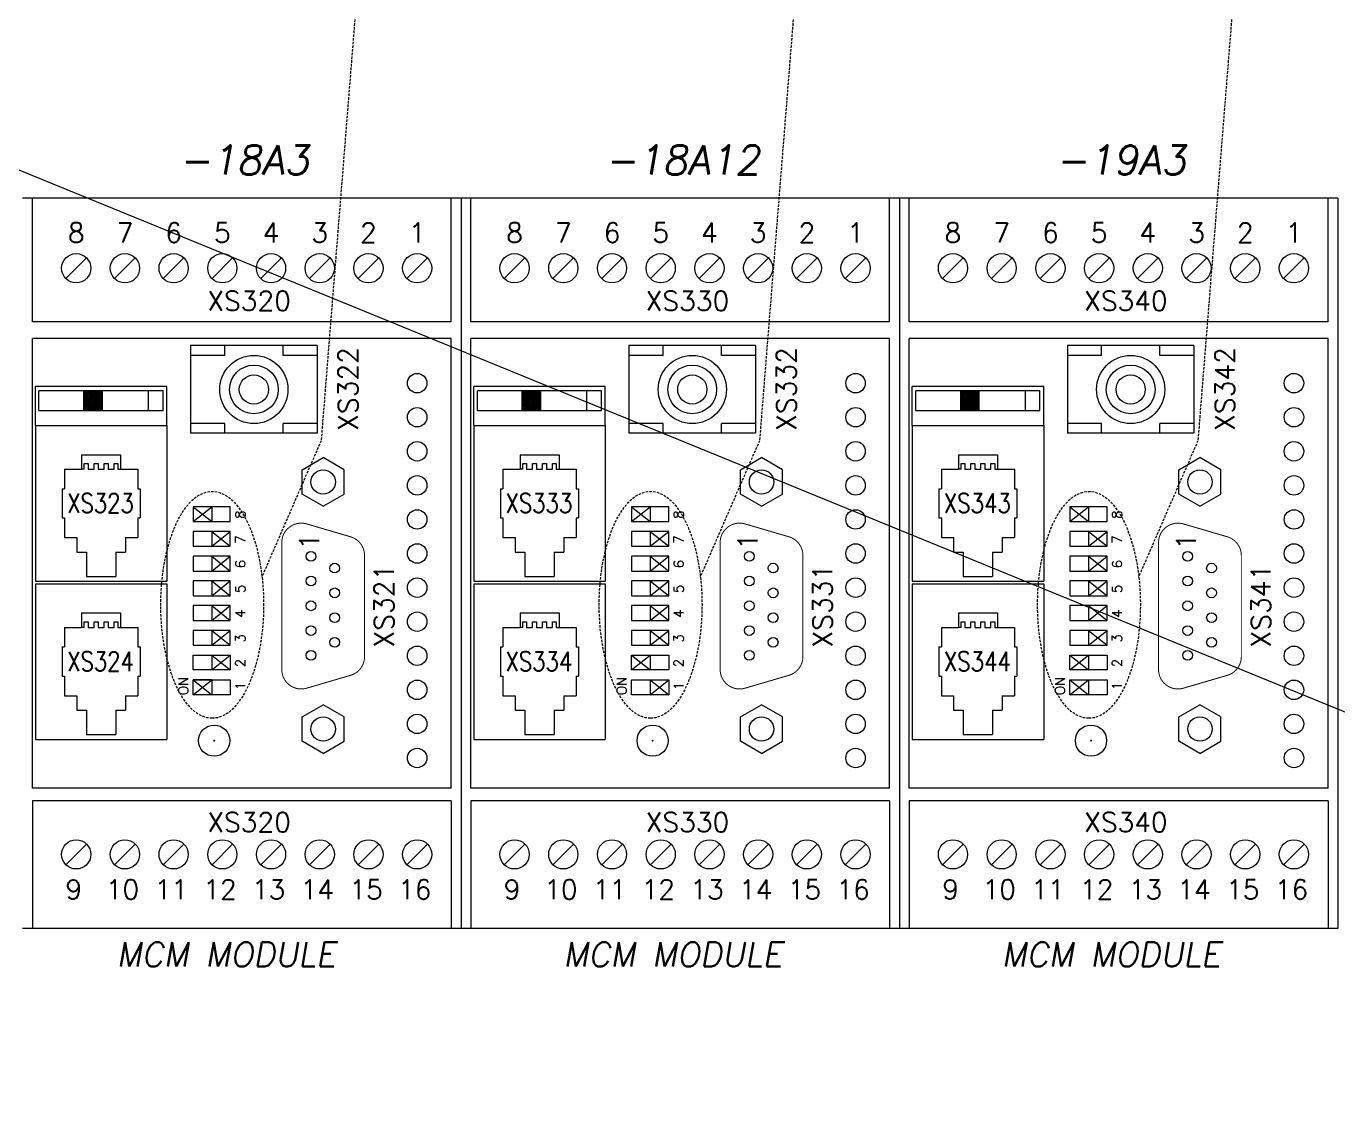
# Model space of a CAD drawing. Extents: x -2993 to 3661, y -4147 to -1441.
# Drawn here: x -120.2 to 14.4, y -2360.5 to -2250.6 of the extents above; entities that cross this region are included whole.
import ezdxf
from ezdxf.enums import TextEntityAlignment as Align

# ---------------------------------------------------------------- set-up
doc = ezdxf.new("R2010")
doc.units = 0
doc.header["$LTSCALE"] = 0.1
doc.header["$MEASUREMENT"] = 0
doc.linetypes.add('DASHED', pattern=[19.05, 12.7, -6.35])
doc.layers.get('0').update_dxf_attribs({"linetype": 'CONTINUOUS'})
doc.styles.get("Standard").update_dxf_attribs({"font": 'simplex.shx'})

msp = doc.modelspace()

# ---------------------------------------------------------------- hatches: boundary and pattern name
at = {"lineweight": 13}
h = msp.add_hatch(dxfattribs=at)
h.set_pattern_fill('ANSI37', color=256, angle=180, style=0)
h.set_pattern_definition([(225, (1158.98402, -20.20908), (0.0883883476, -0.0883883476), []), (315, (1158.98402, -20.20908), (0.0883883476, 0.0883883476), [])])
h.paths.add_polyline_path([(-114.29, -2290.09), (-112.38, -2290.09), (-112.38, -2288.07), (-114.29, -2288.07)])
h = msp.add_hatch(dxfattribs=at)
h.set_pattern_fill('ANSI37', color=256, angle=180, style=0)
h.set_pattern_definition([(225, (1203.98402, -20.20908), (0.0883883476, -0.0883883476), []), (315, (1203.98402, -20.20908), (0.0883883476, 0.0883883476), [])])
h.paths.add_polyline_path([(-69.29, -2290.09), (-67.38, -2290.09), (-67.38, -2288.07), (-69.29, -2288.07)])
h = msp.add_hatch(dxfattribs=at)
h.set_pattern_fill('ANSI37', color=256, angle=180, style=0)
h.set_pattern_definition([(225, (1248.98402, -20.20908), (0.0883883476, -0.0883883476), []), (315, (1248.98402, -20.20908), (0.0883883476, 0.0883883476), [])])
h.paths.add_polyline_path([(-24.29, -2290.09), (-22.38, -2290.09), (-22.38, -2288.07), (-24.29, -2288.07)])

# ---------------------------------------------------------------- linework, layer by layer
for p, q in [((-401.54, -2150.7), (111.67, -2360.49)), ((-75.55, -2268.29), (-120.55, -2268.29)), ((-75.55, -2268.29), (-120.55, -2268.29)), ((-119.55, -2280.99), (-119.55, -2268.29)), ((-76.55, -2280.99), (-76.55, -2268.29)), ((-75.55, -2268.29), (-75.55, -2343.29)), ((-75.55, -2268.29), (-75.55, -2343.29)), ((-75.55, -2268.29), (-75.55, -2343.29)), ((-75.55, -2268.29), (-75.55, -2343.29)), ((-75.55, -2268.29), (-75.55, -2343.29)), ((-75.55, -2268.29), (-75.55, -2343.29)), ((-75.55, -2268.29), (-75.55, -2343.29)), ((-75.55, -2268.29), (-75.55, -2343.29)), ((-75.55, -2268.29), (-75.55, -2343.29)), ((-30.55, -2268.29), (-75.55, -2268.29)), ((-30.55, -2268.29), (-75.55, -2268.29)), ((-74.55, -2280.99), (-74.55, -2268.29)), ((-31.55, -2280.99), (-31.55, -2268.29)), ((-30.55, -2268.29), (-30.55, -2343.29)), ((-30.55, -2268.29), (-30.55, -2343.29)), ((-30.55, -2268.29), (-30.55, -2343.29)), ((-30.55, -2268.29), (-30.55, -2343.29)), ((-30.55, -2268.29), (-30.55, -2343.29)), ((-30.55, -2268.29), (-30.55, -2343.29)), ((-30.55, -2268.29), (-30.55, -2343.29)), ((-30.55, -2268.29), (-30.55, -2343.29)), ((-30.55, -2268.29), (-30.55, -2343.29)), ((14.45, -2268.29), (-30.55, -2268.29)), ((14.45, -2268.29), (-30.55, -2268.29)), ((-29.55, -2280.99), (-29.55, -2268.29)), ((13.45, -2280.99), (13.45, -2268.29)), ((14.45, -2268.29), (14.45, -2343.29)), ((14.45, -2268.29), (14.45, -2343.29)), ((14.45, -2268.29), (14.45, -2343.29)), ((14.45, -2268.29), (14.45, -2343.29)), ((14.45, -2268.29), (14.45, -2343.29)), ((14.45, -2268.29), (14.45, -2343.29)), ((-75.55, -2268.79), (-75.55, -2342.79)), ((-30.55, -2268.79), (-30.55, -2342.79)), ((-113.99, -2274.43), (-116.11, -2276.55)), ((-108.99, -2274.43), (-111.11, -2276.55)), ((-103.99, -2274.43), (-106.11, -2276.55)), ((-98.99, -2274.43), (-101.11, -2276.55)), ((-93.99, -2274.43), (-96.11, -2276.55)), ((-88.99, -2274.43), (-91.11, -2276.55)), ((-83.99, -2274.43), (-86.11, -2276.55)), ((-78.99, -2274.43), (-81.11, -2276.55)), ((-68.99, -2274.43), (-71.11, -2276.55)), ((-63.99, -2274.43), (-66.11, -2276.55)), ((-58.99, -2274.43), (-61.11, -2276.55)), ((-53.99, -2274.43), (-56.11, -2276.55)), ((-48.99, -2274.43), (-51.11, -2276.55)), ((-43.99, -2274.43), (-46.11, -2276.55)), ((-38.99, -2274.43), (-41.11, -2276.55)), ((-33.99, -2274.43), (-36.11, -2276.55)), ((-23.99, -2274.43), (-26.11, -2276.55)), ((-18.99, -2274.43), (-21.11, -2276.55)), ((-13.99, -2274.43), (-16.11, -2276.55)), ((-8.99, -2274.43), (-11.11, -2276.55)), ((-3.99, -2274.43), (-6.11, -2276.55)), ((1.01, -2274.43), (-1.11, -2276.55)), ((6.01, -2274.43), (3.89, -2276.55)), ((11.01, -2274.43), (8.89, -2276.55)), ((-76.55, -2280.99), (-119.55, -2280.99)), ((-31.55, -2280.99), (-74.55, -2280.99)), ((13.45, -2280.99), (-29.55, -2280.99)), ((-119.55, -2328.89), (-119.55, -2282.69)), ((-76.55, -2282.69), (-119.55, -2282.69)), ((-76.55, -2328.89), (-76.55, -2282.69)), ((-74.55, -2328.89), (-74.55, -2282.69)), ((-31.55, -2282.69), (-74.55, -2282.69)), ((-31.55, -2328.89), (-31.55, -2282.69)), ((-29.55, -2328.89), (-29.55, -2282.69)), ((13.45, -2282.69), (-29.55, -2282.69)), ((13.45, -2328.89), (13.45, -2282.69)), ((-90.31, -2283.44), (-103.31, -2283.44)), ((-103.31, -2283.44), (-103.31, -2292.44)), ((-99.81, -2284.44), (-103.31, -2284.44)), ((-99.81, -2284.44), (-99.81, -2283.44)), ((-93.81, -2284.44), (-93.81, -2283.44)), ((-90.31, -2284.44), (-93.81, -2284.44)), ((-90.31, -2283.44), (-90.31, -2292.44)), ((-45.31, -2283.44), (-58.31, -2283.44)), ((-58.31, -2283.44), (-58.31, -2292.44)), ((-54.81, -2284.44), (-58.31, -2284.44)), ((-54.81, -2284.44), (-54.81, -2283.44)), ((-48.81, -2284.44), (-48.81, -2283.44)), ((-45.31, -2284.44), (-48.81, -2284.44)), ((-45.31, -2283.44), (-45.31, -2292.44)), ((-0.31, -2283.44), (-13.31, -2283.44)), ((-13.31, -2283.44), (-13.31, -2292.44)), ((-9.81, -2284.44), (-13.31, -2284.44)), ((-9.81, -2284.44), (-9.81, -2283.44)), ((-3.81, -2284.44), (-3.81, -2283.44)), ((-0.31, -2284.44), (-3.81, -2284.44)), ((-0.31, -2283.44), (-0.31, -2292.44)), ((-105.74, -2287.65), (-119.24, -2287.65)), ((-119.24, -2291.64), (-119.24, -2287.65)), ((-105.74, -2291.64), (-105.74, -2287.65)), ((-60.74, -2287.65), (-74.24, -2287.65)), ((-74.24, -2291.64), (-74.24, -2287.65)), ((-60.74, -2291.64), (-60.74, -2287.65)), ((-15.74, -2287.65), (-29.24, -2287.65)), ((-29.24, -2291.64), (-29.24, -2287.65)), ((-15.74, -2291.64), (-15.74, -2287.65)), ((-119.24, -2291.64), (-119.24, -2307.64)), ((-119.24, -2291.64), (-105.74, -2291.64)), ((-105.74, -2291.64), (-105.74, -2307.64)), ((-99.81, -2291.44), (-103.31, -2291.44)), ((-90.31, -2292.44), (-103.31, -2292.44)), ((-99.81, -2292.44), (-99.81, -2291.44)), ((-93.81, -2292.44), (-93.81, -2291.44)), ((-90.31, -2291.44), (-93.81, -2291.44)), ((-74.24, -2291.64), (-74.24, -2307.64)), ((-74.24, -2291.64), (-60.74, -2291.64)), ((-60.74, -2291.64), (-60.74, -2307.64)), ((-54.81, -2291.44), (-58.31, -2291.44)), ((-45.31, -2292.44), (-58.31, -2292.44)), ((-54.81, -2292.44), (-54.81, -2291.44)), ((-48.81, -2292.44), (-48.81, -2291.44)), ((-45.31, -2291.44), (-48.81, -2291.44)), ((-29.24, -2291.64), (-29.24, -2307.64)), ((-29.24, -2291.64), (-15.74, -2291.64)), ((-15.74, -2291.64), (-15.74, -2307.64)), ((-9.81, -2291.44), (-13.31, -2291.44)), ((-0.31, -2292.44), (-13.31, -2292.44)), ((-9.81, -2292.44), (-9.81, -2291.44)), ((-3.81, -2292.44), (-3.81, -2291.44)), ((-0.31, -2291.44), (-3.81, -2291.44)), ((-114.49, -2294.64), (-110.49, -2294.64)), ((-114.49, -2294.64), (-114.49, -2296.14)), ((-110.49, -2294.64), (-110.49, -2296.14)), ((-91.87, -2296.19), (-89.7, -2294.94)), ((-87.54, -2296.19), (-89.7, -2294.94)), ((-69.49, -2294.64), (-65.49, -2294.64)), ((-69.49, -2294.64), (-69.49, -2296.14)), ((-65.49, -2294.64), (-65.49, -2296.14)), ((-46.87, -2296.19), (-44.7, -2294.94)), ((-42.54, -2296.19), (-44.7, -2294.94)), ((-24.49, -2294.64), (-20.49, -2294.64)), ((-24.49, -2294.64), (-24.49, -2296.14)), ((-20.49, -2294.64), (-20.49, -2296.14)), ((-1.87, -2296.19), (0.3, -2294.94)), ((2.46, -2296.19), (0.3, -2294.94)), ((-116.24, -2296.14), (-116.24, -2298.14)), ((-116.24, -2296.14), (-114.49, -2296.14)), ((-114.22, -2296.14), (-114.49, -2296.14)), ((-110.77, -2296.14), (-110.49, -2296.14)), ((-110.49, -2296.14), (-108.74, -2296.14)), ((-108.74, -2296.14), (-108.74, -2298.14)), ((-91.87, -2298.69), (-91.87, -2296.19)), ((-87.54, -2298.69), (-87.54, -2296.19)), ((-71.24, -2296.14), (-71.24, -2298.14)), ((-71.24, -2296.14), (-69.49, -2296.14)), ((-69.22, -2296.14), (-69.49, -2296.14)), ((-65.77, -2296.14), (-65.49, -2296.14)), ((-65.49, -2296.14), (-63.74, -2296.14)), ((-63.74, -2296.14), (-63.74, -2298.14)), ((-46.87, -2298.69), (-46.87, -2296.19)), ((-42.54, -2298.69), (-42.54, -2296.19)), ((-26.24, -2296.14), (-26.24, -2298.14)), ((-26.24, -2296.14), (-24.49, -2296.14)), ((-24.22, -2296.14), (-24.49, -2296.14)), ((-20.77, -2296.14), (-20.49, -2296.14)), ((-20.49, -2296.14), (-18.74, -2296.14)), ((-18.74, -2296.14), (-18.74, -2298.14)), ((-1.87, -2298.69), (-1.87, -2296.19)), ((2.46, -2298.69), (2.46, -2296.19)), ((-116.49, -2298.14), (-116.24, -2298.14)), ((-116.49, -2298.14), (-116.49, -2301.14)), ((-108.74, -2298.14), (-108.49, -2298.14)), ((-108.49, -2298.14), (-108.49, -2301.14)), ((-89.7, -2299.94), (-91.87, -2298.69)), ((-89.7, -2299.94), (-87.54, -2298.69)), ((-71.49, -2298.14), (-71.24, -2298.14)), ((-71.49, -2298.14), (-71.49, -2301.14)), ((-63.74, -2298.14), (-63.49, -2298.14)), ((-63.49, -2298.14), (-63.49, -2301.14)), ((-44.7, -2299.94), (-46.87, -2298.69)), ((-44.7, -2299.94), (-42.54, -2298.69)), ((-26.49, -2298.14), (-26.24, -2298.14)), ((-26.49, -2298.14), (-26.49, -2301.14)), ((-18.74, -2298.14), (-18.49, -2298.14)), ((-18.49, -2298.14), (-18.49, -2301.14)), ((0.3, -2299.94), (-1.87, -2298.69)), ((0.3, -2299.94), (2.46, -2298.69)), ((-103.04, -2301.51), (-101.13, -2299.98)), ((-103.04, -2299.98), (-101.13, -2301.51)), ((-58.04, -2301.51), (-56.13, -2299.98)), ((-58.04, -2299.98), (-56.13, -2301.51)), ((-13.04, -2301.51), (-11.13, -2299.98)), ((-13.04, -2299.98), (-11.13, -2301.51)), ((-116.49, -2301.14), (-116.24, -2301.14)), ((-116.24, -2301.14), (-116.24, -2303.14)), ((-108.74, -2301.14), (-108.49, -2301.14)), ((-108.74, -2301.14), (-108.74, -2303.14)), ((-71.49, -2301.14), (-71.24, -2301.14)), ((-71.24, -2301.14), (-71.24, -2303.14)), ((-63.74, -2301.14), (-63.49, -2301.14)), ((-63.74, -2301.14), (-63.74, -2303.14)), ((-26.49, -2301.14), (-26.24, -2301.14)), ((-26.24, -2301.14), (-26.24, -2303.14)), ((-18.74, -2301.14), (-18.49, -2301.14)), ((-18.74, -2301.14), (-18.74, -2303.14)), ((-116.24, -2303.14), (-114.99, -2303.14)), ((-114.99, -2303.14), (-114.99, -2304.64)), ((-109.99, -2303.14), (-108.74, -2303.14)), ((-109.99, -2303.14), (-109.99, -2304.64)), ((-101.13, -2304.05), (-99.23, -2302.52)), ((-101.13, -2302.52), (-99.23, -2304.05)), ((-71.24, -2303.14), (-69.99, -2303.14)), ((-69.99, -2303.14), (-69.99, -2304.64)), ((-64.99, -2303.14), (-63.74, -2303.14)), ((-64.99, -2303.14), (-64.99, -2304.64)), ((-56.13, -2304.05), (-54.23, -2302.52)), ((-56.13, -2302.52), (-54.23, -2304.05)), ((-26.24, -2303.14), (-24.99, -2303.14)), ((-24.99, -2303.14), (-24.99, -2304.64)), ((-19.99, -2303.14), (-18.74, -2303.14)), ((-19.99, -2303.14), (-19.99, -2304.64)), ((-11.13, -2304.05), (-9.23, -2302.52)), ((-11.13, -2302.52), (-9.23, -2304.05)), ((-114.99, -2304.64), (-113.99, -2304.64)), ((-113.99, -2304.64), (-113.99, -2307.14)), ((-110.99, -2304.64), (-110.99, -2307.14)), ((-110.99, -2304.64), (-109.99, -2304.64)), ((-69.99, -2304.64), (-68.99, -2304.64)), ((-68.99, -2304.64), (-68.99, -2307.14)), ((-65.99, -2304.64), (-65.99, -2307.14)), ((-65.99, -2304.64), (-64.99, -2304.64)), ((-24.99, -2304.64), (-23.99, -2304.64)), ((-23.99, -2304.64), (-23.99, -2307.14)), ((-20.99, -2304.64), (-20.99, -2307.14)), ((-20.99, -2304.64), (-19.99, -2304.64)), ((-101.13, -2306.59), (-99.23, -2305.06)), ((-101.13, -2305.06), (-99.23, -2306.59)), ((-56.13, -2306.59), (-54.23, -2305.06)), ((-56.13, -2305.06), (-54.23, -2306.59)), ((-11.13, -2306.59), (-9.23, -2305.06)), ((-11.13, -2305.06), (-9.23, -2306.59)), ((-113.99, -2307.14), (-110.99, -2307.14)), ((-68.99, -2307.14), (-65.99, -2307.14)), ((-23.99, -2307.14), (-20.99, -2307.14)), ((-119.24, -2307.64), (-105.74, -2307.64)), ((-119.24, -2307.89), (-105.74, -2307.89)), ((-119.24, -2307.89), (-119.24, -2323.89)), ((-105.74, -2307.89), (-105.74, -2323.89)), ((-101.13, -2309.13), (-99.23, -2307.6)), ((-101.13, -2307.6), (-99.23, -2309.13)), ((-74.24, -2307.64), (-60.74, -2307.64)), ((-74.24, -2307.89), (-60.74, -2307.89)), ((-74.24, -2307.89), (-74.24, -2323.89)), ((-60.74, -2307.89), (-60.74, -2323.89)), ((-56.13, -2309.13), (-54.23, -2307.6)), ((-56.13, -2307.6), (-54.23, -2309.13)), ((-29.24, -2307.64), (-15.74, -2307.64)), ((-29.24, -2307.89), (-15.74, -2307.89)), ((-29.24, -2307.89), (-29.24, -2323.89)), ((-15.74, -2307.89), (-15.74, -2323.89)), ((-11.13, -2309.13), (-9.23, -2307.6)), ((-11.13, -2307.6), (-9.23, -2309.13)), ((-101.13, -2311.67), (-99.23, -2310.14)), ((-101.13, -2310.14), (-99.23, -2311.67)), ((-56.13, -2311.67), (-54.23, -2310.14)), ((-56.13, -2310.14), (-54.23, -2311.67)), ((-11.13, -2311.67), (-9.23, -2310.14)), ((-11.13, -2310.14), (-9.23, -2311.67)), ((-114.49, -2310.89), (-110.49, -2310.89)), ((-114.49, -2310.89), (-114.49, -2312.39)), ((-110.49, -2310.89), (-110.49, -2312.39)), ((-69.49, -2310.89), (-65.49, -2310.89)), ((-69.49, -2310.89), (-69.49, -2312.39)), ((-65.49, -2310.89), (-65.49, -2312.39)), ((-24.49, -2310.89), (-20.49, -2310.89)), ((-24.49, -2310.89), (-24.49, -2312.39)), ((-20.49, -2310.89), (-20.49, -2312.39)), ((-116.24, -2312.39), (-116.24, -2314.39)), ((-116.24, -2312.39), (-114.49, -2312.39)), ((-114.22, -2312.39), (-114.49, -2312.39)), ((-110.77, -2312.39), (-110.49, -2312.39)), ((-110.49, -2312.39), (-108.74, -2312.39)), ((-108.74, -2312.39), (-108.74, -2314.39)), ((-101.13, -2314.21), (-99.23, -2312.68)), ((-101.13, -2312.68), (-99.23, -2314.21)), ((-71.24, -2312.39), (-71.24, -2314.39)), ((-71.24, -2312.39), (-69.49, -2312.39)), ((-69.22, -2312.39), (-69.49, -2312.39)), ((-65.77, -2312.39), (-65.49, -2312.39)), ((-65.49, -2312.39), (-63.74, -2312.39)), ((-63.74, -2312.39), (-63.74, -2314.39)), ((-56.13, -2314.21), (-54.23, -2312.68)), ((-56.13, -2312.68), (-54.23, -2314.21)), ((-26.24, -2312.39), (-26.24, -2314.39)), ((-26.24, -2312.39), (-24.49, -2312.39)), ((-24.22, -2312.39), (-24.49, -2312.39)), ((-20.77, -2312.39), (-20.49, -2312.39)), ((-20.49, -2312.39), (-18.74, -2312.39)), ((-18.74, -2312.39), (-18.74, -2314.39)), ((-11.13, -2314.21), (-9.23, -2312.68)), ((-11.13, -2312.68), (-9.23, -2314.21)), ((-116.49, -2314.39), (-116.24, -2314.39)), ((-116.49, -2314.39), (-116.49, -2317.39)), ((-108.74, -2314.39), (-108.49, -2314.39)), ((-108.49, -2314.39), (-108.49, -2317.39)), ((-101.13, -2316.75), (-99.23, -2315.22)), ((-101.13, -2315.22), (-99.23, -2316.75)), ((-71.49, -2314.39), (-71.24, -2314.39)), ((-71.49, -2314.39), (-71.49, -2317.39)), ((-63.74, -2314.39), (-63.49, -2314.39)), ((-63.49, -2314.39), (-63.49, -2317.39)), ((-58.04, -2316.75), (-56.13, -2315.22)), ((-58.04, -2315.22), (-56.13, -2316.75)), ((-26.49, -2314.39), (-26.24, -2314.39)), ((-26.49, -2314.39), (-26.49, -2317.39)), ((-18.74, -2314.39), (-18.49, -2314.39)), ((-18.49, -2314.39), (-18.49, -2317.39)), ((-13.04, -2316.75), (-11.13, -2315.22)), ((-13.04, -2315.22), (-11.13, -2316.75)), ((-116.49, -2317.39), (-116.24, -2317.39)), ((-116.24, -2317.39), (-116.24, -2319.39)), ((-108.74, -2317.39), (-108.74, -2319.39)), ((-108.74, -2317.39), (-108.49, -2317.39)), ((-101.13, -2317.76), (-103.04, -2317.76)), ((-103.04, -2319.29), (-101.13, -2317.76)), ((-103.04, -2317.76), (-101.13, -2319.29)), ((-71.49, -2317.39), (-71.24, -2317.39)), ((-71.24, -2317.39), (-71.24, -2319.39)), ((-63.74, -2317.39), (-63.74, -2319.39)), ((-63.74, -2317.39), (-63.49, -2317.39)), ((-56.13, -2319.29), (-54.23, -2317.76)), ((-56.13, -2317.76), (-54.23, -2319.29)), ((-26.49, -2317.39), (-26.24, -2317.39)), ((-26.24, -2317.39), (-26.24, -2319.39)), ((-18.74, -2317.39), (-18.74, -2319.39)), ((-18.74, -2317.39), (-18.49, -2317.39)), ((-13.04, -2319.29), (-11.13, -2317.76)), ((-13.04, -2317.76), (-11.13, -2319.29)), ((-116.24, -2319.39), (-114.99, -2319.39)), ((-114.99, -2319.39), (-114.99, -2320.89)), ((-109.99, -2319.39), (-109.99, -2320.89)), ((-109.99, -2319.39), (-108.74, -2319.39)), ((-71.24, -2319.39), (-69.99, -2319.39)), ((-69.99, -2319.39), (-69.99, -2320.89)), ((-64.99, -2319.39), (-64.99, -2320.89)), ((-64.99, -2319.39), (-63.74, -2319.39)), ((-26.24, -2319.39), (-24.99, -2319.39)), ((-24.99, -2319.39), (-24.99, -2320.89)), ((-19.99, -2319.39), (-19.99, -2320.89)), ((-19.99, -2319.39), (-18.74, -2319.39)), ((-114.99, -2320.89), (-113.99, -2320.89)), ((-113.99, -2320.89), (-113.99, -2323.39)), ((-110.99, -2320.89), (-109.99, -2320.89)), ((-110.99, -2320.89), (-110.99, -2323.39)), ((-91.87, -2321.57), (-89.7, -2320.32)), ((-87.54, -2321.57), (-89.7, -2320.32)), ((-69.99, -2320.89), (-68.99, -2320.89)), ((-68.99, -2320.89), (-68.99, -2323.39)), ((-65.99, -2320.89), (-64.99, -2320.89)), ((-65.99, -2320.89), (-65.99, -2323.39)), ((-46.87, -2321.57), (-44.7, -2320.32)), ((-42.54, -2321.57), (-44.7, -2320.32)), ((-24.99, -2320.89), (-23.99, -2320.89)), ((-23.99, -2320.89), (-23.99, -2323.39)), ((-20.99, -2320.89), (-19.99, -2320.89)), ((-20.99, -2320.89), (-20.99, -2323.39)), ((-1.87, -2321.57), (0.3, -2320.32)), ((2.46, -2321.57), (0.3, -2320.32)), ((-91.87, -2324.07), (-91.87, -2321.57)), ((-87.54, -2324.07), (-87.54, -2321.57)), ((-46.87, -2324.07), (-46.87, -2321.57)), ((-42.54, -2324.07), (-42.54, -2321.57)), ((-1.87, -2324.07), (-1.87, -2321.57)), ((2.46, -2324.07), (2.46, -2321.57)), ((-113.99, -2323.39), (-110.99, -2323.39)), ((-68.99, -2323.39), (-65.99, -2323.39)), ((-23.99, -2323.39), (-20.99, -2323.39)), ((-119.24, -2323.89), (-105.74, -2323.89)), ((-89.7, -2325.32), (-91.87, -2324.07)), ((-89.7, -2325.32), (-87.54, -2324.07)), ((-74.24, -2323.89), (-60.74, -2323.89)), ((-44.7, -2325.32), (-46.87, -2324.07)), ((-44.7, -2325.32), (-42.54, -2324.07)), ((-29.24, -2323.89), (-15.74, -2323.89)), ((0.3, -2325.32), (-1.87, -2324.07)), ((0.3, -2325.32), (2.46, -2324.07)), ((-76.55, -2328.89), (-119.55, -2328.89)), ((-31.55, -2328.89), (-74.55, -2328.89)), ((13.45, -2328.89), (-29.55, -2328.89)), ((-76.55, -2330.19), (-119.55, -2330.19)), ((-119.55, -2330.19), (-119.55, -2343.29)), ((-76.55, -2330.19), (-76.55, -2343.29)), ((-31.55, -2330.19), (-74.55, -2330.19)), ((-74.55, -2330.19), (-74.55, -2343.29)), ((-31.55, -2330.19), (-31.55, -2343.29)), ((13.45, -2330.19), (-29.55, -2330.19)), ((-29.55, -2330.19), (-29.55, -2343.29)), ((13.45, -2330.19), (13.45, -2343.29)), ((-113.99, -2334.63), (-116.11, -2336.75)), ((-108.99, -2334.63), (-111.11, -2336.75)), ((-103.99, -2334.63), (-106.11, -2336.75)), ((-98.99, -2334.63), (-101.11, -2336.75)), ((-93.99, -2334.63), (-96.11, -2336.75)), ((-88.99, -2334.63), (-91.11, -2336.75)), ((-83.99, -2334.63), (-86.11, -2336.75)), ((-78.99, -2334.63), (-81.11, -2336.75)), ((-68.99, -2334.63), (-71.11, -2336.75)), ((-63.99, -2334.63), (-66.11, -2336.75)), ((-58.99, -2334.63), (-61.11, -2336.75)), ((-53.99, -2334.63), (-56.11, -2336.75)), ((-48.99, -2334.63), (-51.11, -2336.75)), ((-43.99, -2334.63), (-46.11, -2336.75)), ((-38.99, -2334.63), (-41.11, -2336.75)), ((-33.99, -2334.63), (-36.11, -2336.75)), ((-23.99, -2334.63), (-26.11, -2336.75)), ((-18.99, -2334.63), (-21.11, -2336.75)), ((-13.99, -2334.63), (-16.11, -2336.75)), ((-8.99, -2334.63), (-11.11, -2336.75)), ((-3.99, -2334.63), (-6.11, -2336.75)), ((1.01, -2334.63), (-1.11, -2336.75)), ((6.01, -2334.63), (3.89, -2336.75)), ((11.01, -2334.63), (8.89, -2336.75)), ((-75.55, -2343.29), (-120.55, -2343.29)), ((-75.55, -2343.29), (-76.55, -2343.29)), ((-30.55, -2343.29), (-75.55, -2343.29)), ((-30.55, -2343.29), (-31.55, -2343.29)), ((14.45, -2343.29), (-30.55, -2343.29)), ((14.45, -2343.29), (13.45, -2343.29))]:
    msp.add_line(p, q, dxfattribs=at)
at = {"linetype": 'DASHED', "lineweight": 13, "ltscale": 0.2}
for p, q in [((-84.51, -2225.64), (-89.91, -2293.2)), ((-39.51, -2225.64), (-44.91, -2293.2)), ((5.49, -2225.64), (0.09, -2293.2)), ((-89.91, -2293.2), (-96, -2307.21)), ((-44.91, -2293.2), (-51, -2307.21)), ((0.09, -2293.2), (-6, -2307.21))]:
    msp.add_line(p, q, dxfattribs=at)
at = {"linetype": 'Continuous', "lineweight": 13}
for p, q in [((-106.12, -2288.07), (-118.87, -2288.07)), ((-118.87, -2290.09), (-118.87, -2288.07)), ((-114.29, -2288.07), (-114.29, -2290.09)), ((-112.38, -2288.07), (-112.38, -2290.09)), ((-107.62, -2290.09), (-107.62, -2288.07)), ((-106.12, -2290.09), (-106.12, -2288.07)), ((-61.12, -2288.07), (-73.87, -2288.07)), ((-73.87, -2290.09), (-73.87, -2288.07)), ((-69.29, -2288.07), (-69.29, -2290.09)), ((-67.38, -2288.07), (-67.38, -2290.09)), ((-62.62, -2290.09), (-62.62, -2288.07)), ((-61.12, -2290.09), (-61.12, -2288.07)), ((-16.12, -2288.07), (-28.87, -2288.07)), ((-28.87, -2290.09), (-28.87, -2288.07)), ((-24.29, -2288.07), (-24.29, -2290.09)), ((-22.38, -2288.07), (-22.38, -2290.09)), ((-17.62, -2290.09), (-17.62, -2288.07)), ((-16.12, -2290.09), (-16.12, -2288.07)), ((-118.87, -2290.09), (-106.12, -2290.09)), ((-73.87, -2290.09), (-61.12, -2290.09)), ((-28.87, -2290.09), (-16.12, -2290.09)), ((-114.22, -2295.56), (-113.82, -2295.56)), ((-114.22, -2296.14), (-114.22, -2295.56)), ((-113.82, -2295.56), (-113.82, -2296.14)), ((-113.82, -2296.14), (-113.21, -2296.14)), ((-113.21, -2295.56), (-112.8, -2295.56)), ((-113.21, -2296.14), (-113.21, -2295.56)), ((-112.8, -2295.56), (-112.8, -2296.14)), ((-112.8, -2296.14), (-112.19, -2296.14)), ((-112.19, -2296.14), (-112.19, -2295.56)), ((-112.19, -2295.56), (-111.78, -2295.56)), ((-111.78, -2295.56), (-111.78, -2296.14)), ((-111.78, -2296.14), (-111.17, -2296.14)), ((-111.17, -2295.56), (-110.77, -2295.56)), ((-111.17, -2296.14), (-111.17, -2295.56)), ((-110.77, -2295.56), (-110.77, -2296.14)), ((-69.22, -2295.56), (-68.82, -2295.56)), ((-69.22, -2296.14), (-69.22, -2295.56)), ((-68.82, -2295.56), (-68.82, -2296.14)), ((-68.82, -2296.14), (-68.21, -2296.14)), ((-68.21, -2295.56), (-67.8, -2295.56)), ((-68.21, -2296.14), (-68.21, -2295.56)), ((-67.8, -2295.56), (-67.8, -2296.14)), ((-67.8, -2296.14), (-67.19, -2296.14)), ((-67.19, -2296.14), (-67.19, -2295.56)), ((-67.19, -2295.56), (-66.78, -2295.56)), ((-66.78, -2295.56), (-66.78, -2296.14)), ((-66.78, -2296.14), (-66.17, -2296.14)), ((-66.17, -2295.56), (-65.77, -2295.56)), ((-66.17, -2296.14), (-66.17, -2295.56)), ((-65.77, -2295.56), (-65.77, -2296.14)), ((-24.22, -2295.56), (-23.82, -2295.56)), ((-24.22, -2296.14), (-24.22, -2295.56)), ((-23.82, -2295.56), (-23.82, -2296.14)), ((-23.82, -2296.14), (-23.21, -2296.14)), ((-23.21, -2295.56), (-22.8, -2295.56)), ((-23.21, -2296.14), (-23.21, -2295.56)), ((-22.8, -2295.56), (-22.8, -2296.14)), ((-22.8, -2296.14), (-22.19, -2296.14)), ((-22.19, -2296.14), (-22.19, -2295.56)), ((-22.19, -2295.56), (-21.78, -2295.56)), ((-21.78, -2295.56), (-21.78, -2296.14)), ((-21.78, -2296.14), (-21.17, -2296.14)), ((-21.17, -2295.56), (-20.77, -2295.56)), ((-21.17, -2296.14), (-21.17, -2295.56)), ((-20.77, -2295.56), (-20.77, -2296.14)), ((-99.23, -2299.98), (-103.04, -2299.98)), ((-103.04, -2299.98), (-103.04, -2301.51)), ((-101.13, -2299.98), (-101.13, -2301.51)), ((-99.23, -2301.51), (-99.23, -2299.98)), ((-54.23, -2299.98), (-58.04, -2299.98)), ((-58.04, -2299.98), (-58.04, -2301.51)), ((-56.13, -2299.98), (-56.13, -2301.51)), ((-54.23, -2301.51), (-54.23, -2299.98)), ((-9.23, -2299.98), (-13.04, -2299.98)), ((-13.04, -2299.98), (-13.04, -2301.51)), ((-11.13, -2299.98), (-11.13, -2301.51)), ((-9.23, -2301.51), (-9.23, -2299.98)), ((-103.04, -2301.51), (-99.23, -2301.51)), ((-58.04, -2301.51), (-54.23, -2301.51)), ((-13.04, -2301.51), (-9.23, -2301.51)), ((-99.23, -2302.52), (-103.04, -2302.52)), ((-103.04, -2302.52), (-103.04, -2304.05)), ((-101.13, -2302.52), (-101.13, -2304.05)), ((-99.23, -2304.05), (-99.23, -2302.52)), ((-54.23, -2302.52), (-58.04, -2302.52)), ((-58.04, -2302.52), (-58.04, -2304.05)), ((-56.13, -2302.52), (-56.13, -2304.05)), ((-54.23, -2304.05), (-54.23, -2302.52)), ((-9.23, -2302.52), (-13.04, -2302.52)), ((-13.04, -2302.52), (-13.04, -2304.05)), ((-11.13, -2302.52), (-11.13, -2304.05)), ((-9.23, -2304.05), (-9.23, -2302.52)), ((-103.04, -2304.05), (-99.23, -2304.05)), ((-58.04, -2304.05), (-54.23, -2304.05)), ((-13.04, -2304.05), (-9.23, -2304.05)), ((-99.23, -2305.06), (-103.04, -2305.06)), ((-103.04, -2305.06), (-103.04, -2306.59)), ((-101.13, -2305.06), (-101.13, -2306.59)), ((-99.23, -2306.59), (-99.23, -2305.06)), ((-54.23, -2305.06), (-58.04, -2305.06)), ((-58.04, -2305.06), (-58.04, -2306.59)), ((-56.13, -2305.06), (-56.13, -2306.59)), ((-54.23, -2306.59), (-54.23, -2305.06)), ((-9.23, -2305.06), (-13.04, -2305.06)), ((-13.04, -2305.06), (-13.04, -2306.59)), ((-11.13, -2305.06), (-11.13, -2306.59)), ((-9.23, -2306.59), (-9.23, -2305.06)), ((-103.04, -2306.59), (-99.23, -2306.59)), ((-58.04, -2306.59), (-54.23, -2306.59)), ((-13.04, -2306.59), (-9.23, -2306.59)), ((-99.23, -2307.6), (-103.04, -2307.6)), ((-103.04, -2307.6), (-103.04, -2309.13)), ((-101.13, -2307.6), (-101.13, -2309.13)), ((-99.23, -2309.13), (-99.23, -2307.6)), ((-54.23, -2307.6), (-58.04, -2307.6)), ((-58.04, -2307.6), (-58.04, -2309.13)), ((-56.13, -2307.6), (-56.13, -2309.13)), ((-54.23, -2309.13), (-54.23, -2307.6)), ((-9.23, -2307.6), (-13.04, -2307.6)), ((-13.04, -2307.6), (-13.04, -2309.13)), ((-11.13, -2307.6), (-11.13, -2309.13)), ((-9.23, -2309.13), (-9.23, -2307.6)), ((-103.04, -2309.13), (-99.23, -2309.13)), ((-99.23, -2310.14), (-103.04, -2310.14)), ((-103.04, -2310.14), (-103.04, -2311.67)), ((-101.13, -2310.14), (-101.13, -2311.67)), ((-99.23, -2311.67), (-99.23, -2310.14)), ((-58.04, -2309.13), (-54.23, -2309.13)), ((-54.23, -2310.14), (-58.04, -2310.14)), ((-58.04, -2310.14), (-58.04, -2311.67)), ((-56.13, -2310.14), (-56.13, -2311.67)), ((-54.23, -2311.67), (-54.23, -2310.14)), ((-13.04, -2309.13), (-9.23, -2309.13)), ((-9.23, -2310.14), (-13.04, -2310.14)), ((-13.04, -2310.14), (-13.04, -2311.67)), ((-11.13, -2310.14), (-11.13, -2311.67)), ((-9.23, -2311.67), (-9.23, -2310.14)), ((-114.22, -2312.39), (-114.22, -2311.81)), ((-114.22, -2311.81), (-113.82, -2311.81)), ((-113.82, -2311.81), (-113.82, -2312.39)), ((-113.82, -2312.39), (-113.21, -2312.39)), ((-113.21, -2311.81), (-112.8, -2311.81)), ((-113.21, -2312.39), (-113.21, -2311.81)), ((-112.8, -2311.81), (-112.8, -2312.39)), ((-112.8, -2312.39), (-112.19, -2312.39)), ((-112.19, -2312.39), (-112.19, -2311.81)), ((-112.19, -2311.81), (-111.78, -2311.81)), ((-111.78, -2311.81), (-111.78, -2312.39)), ((-111.78, -2312.39), (-111.17, -2312.39)), ((-111.17, -2312.39), (-111.17, -2311.81)), ((-111.17, -2311.81), (-110.77, -2311.81)), ((-110.77, -2311.81), (-110.77, -2312.39)), ((-103.04, -2311.67), (-99.23, -2311.67)), ((-99.23, -2312.68), (-103.04, -2312.68)), ((-103.04, -2312.68), (-103.04, -2314.21)), ((-101.13, -2312.68), (-101.13, -2314.21)), ((-99.23, -2314.21), (-99.23, -2312.68)), ((-69.22, -2312.39), (-69.22, -2311.81)), ((-69.22, -2311.81), (-68.82, -2311.81)), ((-68.82, -2311.81), (-68.82, -2312.39)), ((-68.82, -2312.39), (-68.21, -2312.39)), ((-68.21, -2311.81), (-67.8, -2311.81)), ((-68.21, -2312.39), (-68.21, -2311.81)), ((-67.8, -2311.81), (-67.8, -2312.39)), ((-67.8, -2312.39), (-67.19, -2312.39)), ((-67.19, -2312.39), (-67.19, -2311.81)), ((-67.19, -2311.81), (-66.78, -2311.81)), ((-66.78, -2311.81), (-66.78, -2312.39)), ((-66.78, -2312.39), (-66.17, -2312.39)), ((-66.17, -2312.39), (-66.17, -2311.81)), ((-66.17, -2311.81), (-65.77, -2311.81)), ((-65.77, -2311.81), (-65.77, -2312.39)), ((-58.04, -2311.67), (-54.23, -2311.67)), ((-54.23, -2312.68), (-58.04, -2312.68)), ((-58.04, -2312.68), (-58.04, -2314.21)), ((-56.13, -2312.68), (-56.13, -2314.21)), ((-54.23, -2314.21), (-54.23, -2312.68)), ((-24.22, -2312.39), (-24.22, -2311.81)), ((-24.22, -2311.81), (-23.82, -2311.81)), ((-23.82, -2311.81), (-23.82, -2312.39)), ((-23.82, -2312.39), (-23.21, -2312.39)), ((-23.21, -2311.81), (-22.8, -2311.81)), ((-23.21, -2312.39), (-23.21, -2311.81)), ((-22.8, -2311.81), (-22.8, -2312.39)), ((-22.8, -2312.39), (-22.19, -2312.39)), ((-22.19, -2312.39), (-22.19, -2311.81)), ((-22.19, -2311.81), (-21.78, -2311.81)), ((-21.78, -2311.81), (-21.78, -2312.39)), ((-21.78, -2312.39), (-21.17, -2312.39)), ((-21.17, -2312.39), (-21.17, -2311.81)), ((-21.17, -2311.81), (-20.77, -2311.81)), ((-20.77, -2311.81), (-20.77, -2312.39)), ((-13.04, -2311.67), (-9.23, -2311.67)), ((-9.23, -2312.68), (-13.04, -2312.68)), ((-13.04, -2312.68), (-13.04, -2314.21)), ((-11.13, -2312.68), (-11.13, -2314.21)), ((-9.23, -2314.21), (-9.23, -2312.68)), ((-103.04, -2314.21), (-99.23, -2314.21)), ((-58.04, -2314.21), (-54.23, -2314.21)), ((-13.04, -2314.21), (-9.23, -2314.21)), ((-103.04, -2315.22), (-99.23, -2315.22)), ((-103.04, -2316.75), (-103.04, -2315.22)), ((-101.13, -2315.22), (-101.13, -2316.75)), ((-99.23, -2315.22), (-99.23, -2316.75)), ((-58.04, -2315.22), (-54.23, -2315.22)), ((-58.04, -2316.75), (-58.04, -2315.22)), ((-56.13, -2315.22), (-56.13, -2316.75)), ((-54.23, -2315.22), (-54.23, -2316.75)), ((-13.04, -2315.22), (-9.23, -2315.22)), ((-13.04, -2316.75), (-13.04, -2315.22)), ((-11.13, -2315.22), (-11.13, -2316.75)), ((-9.23, -2315.22), (-9.23, -2316.75)), ((-99.23, -2316.75), (-103.04, -2316.75)), ((-54.23, -2316.75), (-58.04, -2316.75)), ((-9.23, -2316.75), (-13.04, -2316.75)), ((-103.04, -2317.76), (-99.23, -2317.76)), ((-103.04, -2319.29), (-103.04, -2317.76)), ((-101.13, -2317.76), (-101.13, -2319.29)), ((-99.23, -2317.76), (-99.23, -2319.29)), ((-58.04, -2317.76), (-54.23, -2317.76)), ((-58.04, -2319.29), (-58.04, -2317.76)), ((-56.13, -2317.76), (-56.13, -2319.29)), ((-54.23, -2317.76), (-54.23, -2319.29)), ((-13.04, -2317.76), (-9.23, -2317.76)), ((-13.04, -2319.29), (-13.04, -2317.76)), ((-11.13, -2317.76), (-11.13, -2319.29)), ((-9.23, -2317.76), (-9.23, -2319.29)), ((-99.23, -2319.29), (-103.04, -2319.29)), ((-54.23, -2319.29), (-58.04, -2319.29)), ((-9.23, -2319.29), (-13.04, -2319.29))]:
    msp.add_line(p, q, dxfattribs=at)
at = {"lineweight": 13, "const_width": 0.1}
for points in [[(-93.95, -2303.67), (-93.95, -2316.7, 0.500706), (-91.39, -2318.62), (-86.89, -2317.3, 0.332706), (-85.45, -2315.38), (-85.45, -2304.99, 0.332706), (-86.89, -2303.07), (-91.39, -2301.75, 0.500706)], [(-48.95, -2303.67), (-48.95, -2316.7, 0.500706), (-46.39, -2318.62), (-41.89, -2317.3, 0.332706), (-40.45, -2315.38), (-40.45, -2304.99, 0.332706), (-41.89, -2303.07), (-46.39, -2301.75, 0.500706)], [(-3.95, -2303.67), (-3.95, -2316.7, 0.500706), (-1.39, -2318.62), (3.11, -2317.3, 0.332706), (4.55, -2315.38), (4.55, -2304.99, 0.332706), (3.11, -2303.07), (-1.39, -2301.75, 0.500706)], [(-100.83, -2324.01, 1), (-100.93, -2324.01, 1)], [(-55.83, -2324.01, 1), (-55.93, -2324.01, 1)], [(-10.83, -2324.01, 1), (-10.93, -2324.01, 1)]]:
    msp.add_lwpolyline(points, format="xyb", close=True, dxfattribs=at)
at = {"lineweight": 13}
for centre, radius in [((-115.05, -2275.49), 1.5), ((-110.05, -2275.49), 1.5), ((-105.05, -2275.49), 1.5), ((-100.05, -2275.49), 1.5), ((-95.05, -2275.49), 1.5), ((-90.05, -2275.49), 1.5), ((-85.05, -2275.49), 1.5), ((-80.05, -2275.49), 1.5), ((-70.05, -2275.49), 1.5), ((-65.05, -2275.49), 1.5), ((-60.05, -2275.49), 1.5), ((-55.05, -2275.49), 1.5), ((-50.05, -2275.49), 1.5), ((-45.05, -2275.49), 1.5), ((-40.05, -2275.49), 1.5), ((-35.05, -2275.49), 1.5), ((-25.05, -2275.49), 1.5), ((-20.05, -2275.49), 1.5), ((-15.05, -2275.49), 1.5), ((-10.05, -2275.49), 1.5), ((-5.05, -2275.49), 1.5), ((-0.05, -2275.49), 1.5), ((4.95, -2275.49), 1.5), ((9.95, -2275.49), 1.5), ((-96.81, -2287.94), 2.5), ((-51.81, -2287.94), 2.5), ((-6.81, -2287.94), 2.5), ((-80.05, -2287.29), 1), ((-35.05, -2287.29), 1), ((9.95, -2287.29), 1), ((-80.05, -2290.79), 1), ((-35.05, -2290.79), 1), ((9.95, -2290.79), 1), ((-80.05, -2294.29), 1), ((-35.05, -2294.29), 1), ((9.95, -2294.29), 1), ((-89.7, -2297.44), 1.25), ((-44.7, -2297.44), 1.25), ((0.3, -2297.44), 1.25), ((-80.05, -2297.79), 1), ((-35.05, -2297.79), 1), ((9.95, -2297.79), 1), ((-80.05, -2301.29), 1), ((-35.05, -2301.29), 1), ((9.95, -2301.29), 1), ((-90.95, -2305.08), 0.5), ((-80.05, -2304.79), 1), ((-45.95, -2305.08), 0.5), ((-35.05, -2304.79), 1), ((-0.95, -2305.08), 0.5), ((9.95, -2304.79), 1), ((-88.51, -2306.29), 0.5), ((-43.51, -2306.29), 0.5), ((1.49, -2306.29), 0.5), ((-90.95, -2307.62), 0.5), ((-80.05, -2308.29), 1), ((-45.95, -2307.62), 0.5), ((-35.05, -2308.29), 1), ((-0.95, -2307.62), 0.5), ((9.95, -2308.29), 1), ((-88.51, -2308.83), 0.5), ((-43.51, -2308.83), 0.5), ((1.49, -2308.83), 0.5), ((-90.95, -2310.16), 0.5), ((-45.95, -2310.16), 0.5), ((-0.95, -2310.16), 0.5), ((-88.51, -2311.37), 0.5), ((-80.05, -2311.79), 1), ((-43.51, -2311.37), 0.5), ((-35.05, -2311.79), 1), ((1.49, -2311.37), 0.5), ((9.95, -2311.79), 1), ((-90.95, -2312.7), 0.5), ((-45.95, -2312.7), 0.5), ((-0.95, -2312.7), 0.5), ((-88.51, -2313.91), 0.5), ((-43.51, -2313.91), 0.5), ((1.49, -2313.91), 0.5), ((-90.95, -2315.24), 0.5), ((-90.95, -2315.24), 0.5), ((-80.05, -2315.29), 1), ((-45.95, -2315.24), 0.5), ((-45.95, -2315.24), 0.5), ((-35.05, -2315.29), 1), ((-0.95, -2315.24), 0.5), ((-0.95, -2315.24), 0.5), ((9.95, -2315.29), 1), ((-80.05, -2318.79), 1), ((-35.05, -2318.79), 1), ((9.95, -2318.79), 1), ((-89.7, -2322.82), 1.25), ((-80.05, -2322.29), 1), ((-44.7, -2322.82), 1.25), ((-35.05, -2322.29), 1), ((0.3, -2322.82), 1.25), ((9.95, -2322.29), 1), ((-100.88, -2324.01), 1.6), ((-55.88, -2324.01), 1.6), ((-10.88, -2324.01), 1.6), ((-80.05, -2325.79), 1), ((-35.05, -2325.79), 1), ((9.95, -2325.79), 1), ((-115.05, -2335.69), 1.5), ((-110.05, -2335.69), 1.5), ((-105.05, -2335.69), 1.5), ((-100.05, -2335.69), 1.5), ((-95.05, -2335.69), 1.5), ((-90.05, -2335.69), 1.5), ((-85.05, -2335.69), 1.5), ((-80.05, -2335.69), 1.5), ((-70.05, -2335.69), 1.5), ((-65.05, -2335.69), 1.5), ((-60.05, -2335.69), 1.5), ((-55.05, -2335.69), 1.5), ((-50.05, -2335.69), 1.5), ((-45.05, -2335.69), 1.5), ((-40.05, -2335.69), 1.5), ((-35.05, -2335.69), 1.5), ((-25.05, -2335.69), 1.5), ((-20.05, -2335.69), 1.5), ((-15.05, -2335.69), 1.5), ((-10.05, -2335.69), 1.5), ((-5.05, -2335.69), 1.5), ((-0.05, -2335.69), 1.5), ((4.95, -2335.69), 1.5), ((9.95, -2335.69), 1.5)]:
    msp.add_circle(centre, radius, dxfattribs=at)
at = {"linetype": 'Continuous', "lineweight": 13}
for centre, radius in [((-96.81, -2287.94), 3.5), ((-51.81, -2287.94), 3.5), ((-6.81, -2287.94), 3.5), ((-96.81, -2287.94), 1.5), ((-51.81, -2287.94), 1.5), ((-6.81, -2287.94), 1.5)]:
    msp.add_circle(centre, radius, dxfattribs=at)
at = {"linetype": 'DASHED', "lineweight": 13, "ltscale": 0.2}
for centre in [(-101.09, -2310.06), (-56.09, -2310.06), (-11.09, -2310.06)]:
    msp.add_ellipse(centre, major_axis=(0, -11.65), ratio=0.453216, dxfattribs=at)

# ---------------------------------------------------------------- texts
at = {"lineweight": 13, "oblique": 10}
for s, height, p in [('-18A3', 3, (-97.82, -2265.87)), ('-18A12', 3, (-52.82, -2265.87)), ('-19A3', 3, (-7.82, -2265.87)), ('MCM MODULE ', 2.5, (-98.8, -2347.22)), ('MCM MODULE', 2.5, (-53.8, -2347.22)), ('MCM MODULE', 2.5, (-8.8, -2347.22))]:
    msp.add_text(s, height=height, dxfattribs=at).set_placement(p, align=Align.CENTER)
at = {"lineweight": 13}
for s, p in [('8', (-115.05, -2272.84)), ('7', (-110.05, -2272.84)), ('6', (-105.05, -2272.84)), ('5', (-100.05, -2272.84)), ('4', (-95.05, -2272.84)), ('3', (-90.05, -2272.84)), ('2', (-85.05, -2272.84)), ('1', (-80.05, -2272.84)), ('8', (-70.05, -2272.84)), ('7', (-65.05, -2272.84)), ('6', (-60.05, -2272.84)), ('5', (-55.05, -2272.84)), ('4', (-50.05, -2272.84)), ('3', (-45.05, -2272.84)), ('2', (-40.05, -2272.84)), ('1', (-35.05, -2272.84)), ('8', (-25.05, -2272.84)), ('7', (-20.05, -2272.84)), ('6', (-15.05, -2272.84)), ('5', (-10.05, -2272.84)), ('4', (-5.05, -2272.84)), ('3', (-0.05, -2272.84)), ('2', (4.95, -2272.84)), ('1', (9.95, -2272.84)), ('XS320', (-97.3, -2279.84)), ('XS330', (-52.3, -2279.84)), ('XS340', (-7.3, -2279.84)), ('XS320', (-97.3, -2333.39)), ('XS330', (-52.3, -2333.39)), ('XS340', (-7.3, -2333.39))]:
    msp.add_text(s, height=2, dxfattribs=at).set_placement(p, align=Align.CENTER)
for s, p in [('XS322', (-87.15, -2287.88)), ('XS332', (-42.15, -2287.88)), ('XS342', (2.85, -2287.88)), ('XS321', (-83.45, -2310.14)), ('XS331', (-38.45, -2310.14)), ('XS341', (6.55, -2310.14))]:
    msp.add_text(s, height=2, rotation=90, dxfattribs=at).set_placement(p, align=Align.MIDDLE_CENTER)
at = {"lineweight": 13, "width": 0.8}
for s, p in [('XS323', (-112.55, -2299.62)), ('XS333', (-67.55, -2299.62)), ('XS343', (-22.55, -2299.62)), ('XS324', (-112.55, -2315.87)), ('XS334', (-67.55, -2315.87)), ('XS344', (-22.55, -2315.87))]:
    msp.add_text(s, height=2, dxfattribs=at).set_placement(p, align=Align.MIDDLE_CENTER)
at = {"linetype": 'Continuous', "lineweight": 13}
for s, p in [('8', (-97.7, -2301.23)), ('8', (-52.7, -2301.23)), ('8', (-7.7, -2301.23)), ('7', (-97.7, -2303.77)), ('7', (-52.7, -2303.77)), ('7', (-7.7, -2303.77)), ('6', (-97.7, -2306.31)), ('6', (-52.7, -2306.31)), ('6', (-7.7, -2306.31)), ('5', (-97.7, -2308.85)), ('5', (-52.7, -2308.85)), ('5', (-7.7, -2308.85)), ('4', (-97.7, -2311.39)), ('4', (-52.7, -2311.39)), ('4', (-7.7, -2311.39)), ('3', (-97.7, -2313.93)), ('3', (-52.7, -2313.93)), ('3', (-7.7, -2313.93)), ('2', (-97.7, -2316.47)), ('2', (-52.7, -2316.47)), ('2', (-7.7, -2316.47)), ('ON', (-103.56, -2319.33)), ('ON', (-58.56, -2319.33)), ('ON', (-13.56, -2319.33)), ('1', (-97.7, -2318.82)), ('1', (-52.7, -2318.82)), ('1', (-7.7, -2318.82))]:
    msp.add_text(s, height=1, rotation=90, dxfattribs=at).set_placement(p)
at = {"lineweight": 13}
for p in [(-90.12, -2303.54), (-45.12, -2303.54), (-0.12, -2303.54)]:
    msp.add_text('1', height=2, rotation=90, dxfattribs=at).set_placement(p, align=Align.CENTER)
at = {"lineweight": 13, "text_generation_flag": 6}
for s, p in [('9', (-115.3, -2340.29)), ('10', (-110.3, -2340.29)), ('11', (-105.3, -2340.29)), ('12', (-100.3, -2340.29)), ('13', (-95.3, -2340.29)), ('14', (-90.3, -2340.29)), ('15', (-85.3, -2340.29)), ('16', (-80.3, -2340.29)), ('9', (-70.3, -2340.29)), ('10', (-65.3, -2340.29)), ('11', (-60.3, -2340.29)), ('12', (-55.3, -2340.29)), ('13', (-50.3, -2340.29)), ('14', (-45.3, -2340.29)), ('15', (-40.3, -2340.29)), ('16', (-35.3, -2340.29)), ('9', (-25.3, -2340.29)), ('10', (-20.3, -2340.29)), ('11', (-15.3, -2340.29)), ('12', (-10.3, -2340.29)), ('13', (-5.3, -2340.29)), ('14', (-0.3, -2340.29)), ('15', (4.7, -2340.29)), ('16', (9.7, -2340.29))]:
    msp.add_text(s, height=2, rotation=180, dxfattribs=at).set_placement(p, align=Align.CENTER)

doc.saveas('drawing.dxf')
